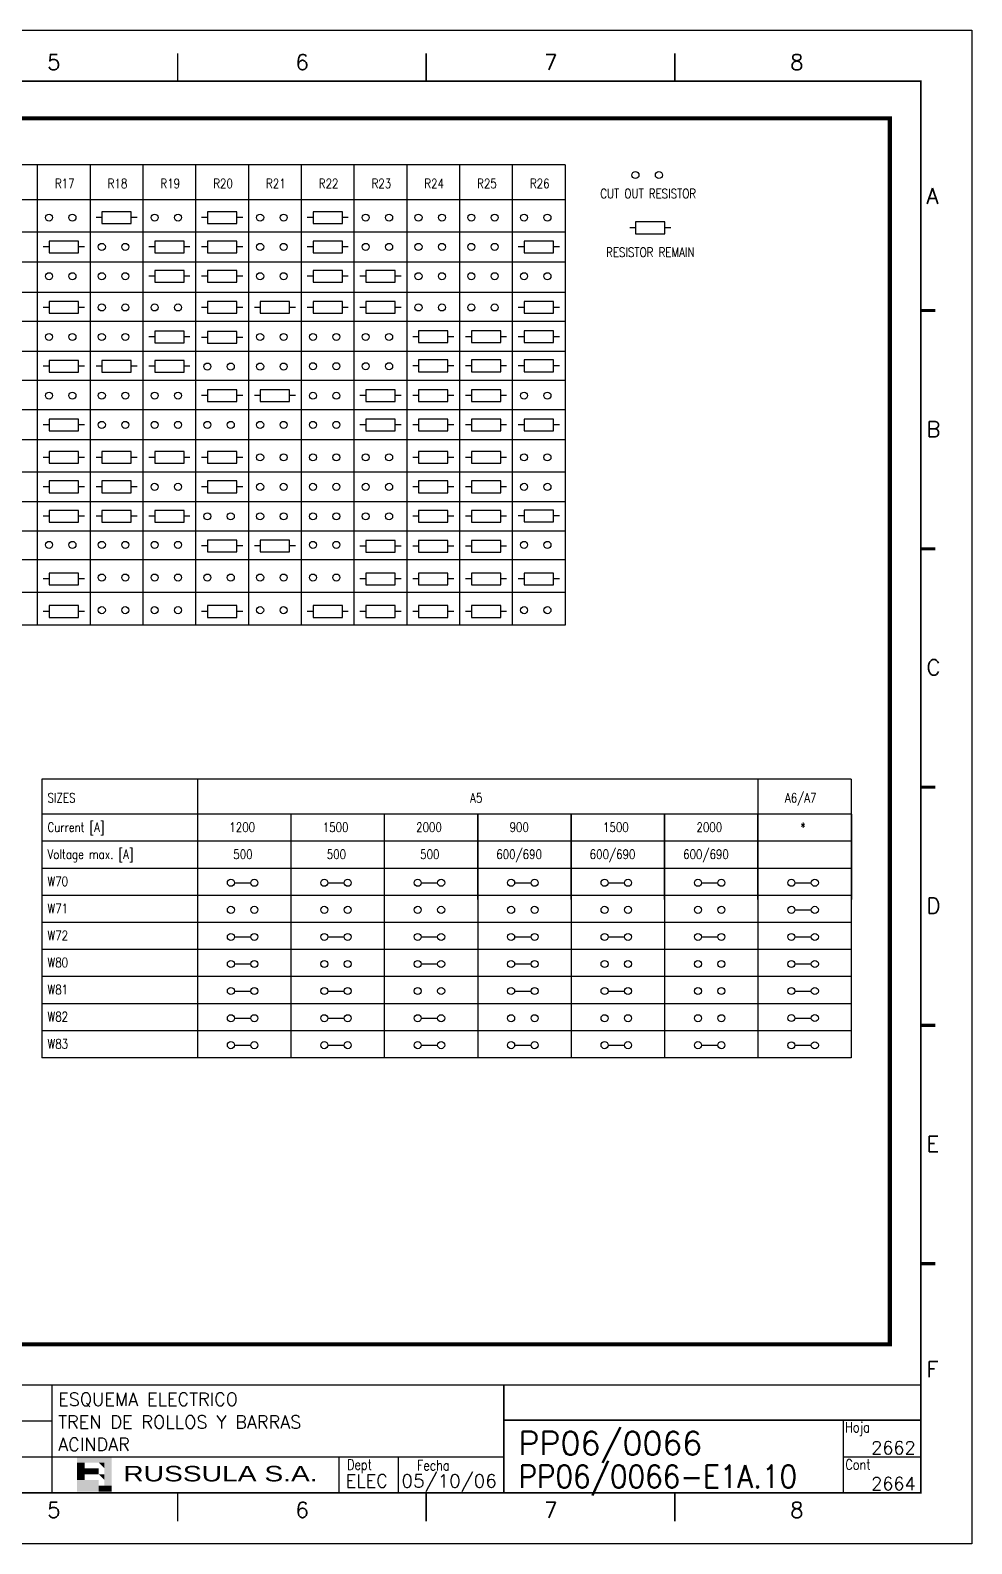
# Model space of a CAD drawing. Extents: x -25 to 1044, y -25744 to 292.
# Drawn here: x 331.5 to 516.3, y -8821.5 to -8524.5 of the extents above; entities that cross this region are included whole.
import ezdxf
from ezdxf.enums import TextEntityAlignment as Align

# ---------------------------------------------------------------- set-up
doc = ezdxf.new("R2010")
doc.units = 0
doc.header["$LTSCALE"] = 10
doc.header["$MEASUREMENT"] = 0
doc.linetypes.add('DASHDOT', pattern=[1, 0.5, -0.25, 0, -0.25])
for name, color, linetype in [('1', 7, 'CONTINUOUS'), ('10', 5, 'CONTINUOUS'), ('2', 7, 'CONTINUOUS'), ('25', 3, 'CONTINUOUS'), ('35', 2, 'CONTINUOUS'), ('DIBUJO', 7, 'CONTINUOUS')]:
    doc.layers.add(name, color=color, linetype=linetype)
doc.styles.add('ABBSTYLE', font='ROMANS.SHX', dxfattribs={"width": 0.8})
doc.styles.add('HELVETICA', font='HELV.SHX')
doc.styles.add('LABEL', font='SIMPLEX', dxfattribs={"width": 0.8, "height": 4})
doc.styles.add('ROMANS', font='romans')

# ---------------------------------------------------------------- blocks, each defined once
blk = doc.blocks.new('newcajec')
at = {"layer": '1'}
for p, q in [((179.4, 20.85), (0.13, 20.85)), ((7, 20.85), (7, 0)), ((71, 20.85), (71, 0)), ((84, 20.85), (84, 0.09)), ((99, 20.85), (99, 0)), ((215.2, 20.8), (215.2, 0)), ((184.64, 20.18), (184.81, 20.01)), ((184.81, 20.01), (185.18, 20.25)), ((10.6, 16.64), (0, 16.64)), ((10.6, 16.64), (99, 16.64)), ((10.6, 12.48), (0, 12.48)), ((10.6, 12.48), (99, 12.48)), ((179.4, 13.87), (215.2, 13.87)), ((368, 14.06), (368, 0)), ((10.6, 8.32), (0, 8.32)), ((10.6, 8.32), (99, 8.32)), ((179.4, 6.93), (267.63, 6.93)), ((267.63, 6.93), (302.5, 6.93)), ((270.63, 6.91), (270.63, 0)), ((282.07, 6.93), (282.07, 0)), ((368, 6.93), (383, 6.93)), ((10.6, 4.16), (0, 4.16)), ((10.6, 4.16), (99, 4.16))]:
    blk.add_line(p, q, dxfattribs=at)
for points in [[(47.5, 272.5, 0.3, 0.3, 0), (47.5, 277.91, 0.3, 0.3, 0)], [(95.5, 272.5, 0.3, 0.3, 0), (95.5, 277.91, 0.3, 0.3, 0)], [(143.5, 272.5, 0.3, 0.3, 0), (143.5, 277.91, 0.3, 0.3, 0)], [(191.5, 272.5, 0.3, 0.3, 0), (191.5, 277.91, 0.3, 0.3, 0)], [(239.5, 272.5, 0.3, 0.3, 0), (239.5, 277.91, 0.3, 0.3, 0)], [(287.5, 272.5, 0.3, 0.3, 0), (287.5, 277.91, 0.3, 0.3, 0)], [(335.5, 272.5, 0.3, 0.3, 0), (335.5, 277.91, 0.3, 0.3, 0)], [(-2.99, 228.23, 0.6, 0.6, 0), (-0.18, 228.23, 0.6, 0.6, 0)], [(383.01, 228.23, 0.6, 0.6, 0), (385.82, 228.23, 0.6, 0.6, 0)], [(-2.99, 182.23, 0.6, 0.6, 0), (-0.18, 182.23, 0.6, 0.6, 0)], [(383.01, 182.23, 0.6, 0.6, 0), (385.82, 182.23, 0.6, 0.6, 0)], [(-2.99, 136.23, 0.6, 0.6, 0), (-0.18, 136.23, 0.6, 0.6, 0)], [(383.01, 136.23, 0.6, 0.6, 0), (385.82, 136.23, 0.6, 0.6, 0)], [(-2.99, 90.23, 0.6, 0.6, 0), (-0.18, 90.23, 0.6, 0.6, 0)], [(383.01, 90.23, 0.6, 0.6, 0), (385.82, 90.23, 0.6, 0.6, 0)], [(-2.99, 44.23, 0.6, 0.6, 0), (-0.18, 44.23, 0.6, 0.6, 0)], [(383.01, 44.23, 0.6, 0.6, 0), (385.82, 44.23, 0.6, 0.6, 0)], [(383, 20.8, 0.3, 0.3, 0), (179.4, 20.8, 0.3, 0.3, 0), (179.4, 0, 0.3, 0.3, 0)], [(302.5, 20.8, 0.3, 0.3, 0), (302.5, 0, 0.3, 0.3, 0)], [(302.5, 14, 0.3, 0.3, 0), (383, 14, 0.3, 0.3, 0)], [(47.5, -5.5, 0.3, 0.3, 0), (47.5, -0.09, 0.3, 0.3, 0)], [(95.5, -5.5, 0.3, 0.3, 0), (95.5, -0.09, 0.3, 0.3, 0)], [(143.5, -5.5, 0.3, 0.3, 0), (143.5, -0.09, 0.3, 0.3, 0)], [(191.5, -5.5, 0.3, 0.3, 0), (191.5, -0.09, 0.3, 0.3, 0)], [(239.5, -5.5, 0.3, 0.3, 0), (239.5, -0.09, 0.3, 0.3, 0)], [(287.5, -5.5, 0.3, 0.3, 0), (287.5, -0.09, 0.3, 0.3, 0)], [(335.5, -5.5, 0.3, 0.3, 0), (335.5, -0.09, 0.3, 0.3, 0)]]:
    blk.add_lwpolyline(points, format="xyseb", dxfattribs=at)
at = {"layer": '1', "const_width": 0.3}
blk.add_lwpolyline([(0, 0), (0, 272.5), (383, 272.5), (383, 0)], close=True, dxfattribs=at)
at = {"layer": '2', "color": 14}
for p, q in [((221.42, 4.69), (221.42, 5.81)), ((221.42, 2.47), (221.42, 3.58))]:
    blk.add_line(p, q, dxfattribs=at)
for points in [[(220.05, 5.81), (220.05, 6.92), (226.74, 5.81), (226.74, 6.92)], [(221.42, 2.47), (220.05, 2.47), (221.42, 5.81), (220.05, 5.81)], [(221.42, 4.69), (224.25, 4.69), (221.42, 3.58), (224.25, 3.58)], [(224.25, 5.81), (225.37, 5.81), (225.37, 4.69)], [(224.25, 3.58), (225.37, 3.58), (225.37, 2.47)], [(225.37, 5.81), (226.74, 5.81), (225.37, 1.35), (226.74, 1.35)], [(224.25, 0.24), (224.25, 2.47), (220.05, 0.24), (220.05, 2.47)], [(226.74, 1.35), (226.74, 0.24), (224.25, 1.35), (224.25, 0.24)]]:
    blk.add_solid(points, dxfattribs=at)
at = {"layer": '1', "style": 'ROMANS'}
for s, p in [('1', (22.29, 274.68)), ('2', (70.29, 274.68)), ('3', (118.29, 274.68)), ('4', (166.29, 274.68)), ('5', (214.29, 274.68)), ('6', (262.29, 274.68)), ('7', (310.29, 274.68)), ('8', (357.79, 274.68)), ('A', (-4.37, 248.84)), ('A', (384.13, 248.84)), ('B', (-4.37, 203.84)), ('B', (384.13, 203.84)), ('C', (-4.37, 157.84)), ('C', (384.13, 157.84)), ('D', (-4.37, 111.84)), ('D', (384.13, 111.84)), ('E', (-4.37, 65.84)), ('E', (384.13, 65.84)), ('F', (-4.37, 22.34)), ('F', (384.13, 22.34)), ('1', (22.29, -4.82)), ('2', (70.29, -4.82)), ('3', (118.29, -4.82)), ('4', (166.29, -4.82)), ('5', (214.29, -4.82)), ('6', (262.29, -4.82)), ('7', (310.29, -4.82)), ('8', (357.79, -4.82))]:
    blk.add_text(s, height=3, dxfattribs=at).set_placement(p)
at = {"layer": '1', "style": 'LABEL', "width": 0.8}
for s, p in [('Diseno comprobado por', (179.73, 18.27)), ('Dibujo comprobado por', (179.81, 11.47)), ('Hoja', (368.38, 11.66)), ('Dibujado por', (179.83, 4.64)), ('Fecha', (285.71, 4.3)), ('Cont', (368.43, 4.46)), ('No', (2.23, 1.05)), ('Revision', (8, 1.05))]:
    blk.add_text(s, height=2, dxfattribs=at).set_placement(p)
for s, p in [('Dept', (274.61, 4.44)), ('Elaborado', (77.5, 1.05)), ('Fecha', (91.5, 1.05))]:
    blk.add_text(s, height=2, dxfattribs=at).set_placement(p, align=Align.CENTER)
at = {"layer": '10', "style": 'ROMANS'}
for tag, p in [('REV41', (3.5, 18.74)), ('REV43', (77.7, 18.74)), ('REV31', (3.5, 14.58)), ('REV33', (77.7, 14.58)), ('REV21', (3.5, 10.42)), ('REV23', (77.7, 10.42)), ('REV11', (3.5, 6.27)), ('REV13', (77.7, 6.27))]:
    blk.add_attdef(tag, text='', height=2.5, dxfattribs=at).set_placement(p, align=Align.MIDDLE)
for tag, p, height in [('REV42', (8, 17.49), 2.5), ('SHEETNAME1', (100.5, 15.83), 2.5), ('DOCUMENTTYPE', (216.43, 16.8), 2.5), ('NOTA', (305.32, 15.8), 3), ('REV32', (8, 13.33), 2.5), ('DESIGNCHECK', (180.74, 14.83), 2.5), ('OBJECT', (216.43, 12.4), 2.5), ('SHEETNAME2', (100.5, 11.67), 2.5), ('ORDER', (305.32, 7.3), 4.5), ('REV22', (8, 9.17), 2.5), ('SHEETNAME3', (100.5, 7.51), 2.5), ('DRAWINGCHECK', (180.53, 7.71), 2.5), ('CUSTOMER', (216.43, 8.08), 2.5), ('REV12', (8, 5.01), 2.5), ('SHEETNAME4', (100.5, 3.35), 2.5), ('USER', (180.63, 0.71), 2.5), ('DEPARTMENT', (271.93, 1.05), 2.5), ('DOCUMENT_ID', (305.32, 0.93), 4.4)]:
    blk.add_attdef(tag, p, '', height=height, dxfattribs=at)
for tag, width, p, p2 in [('REV44', 1.221199, (84.53, 17.49), (98.48, 17.49)), ('REV34', 1.221199, (84.53, 13.33), (98.48, 13.33)), ('REV24', 1.221199, (84.53, 9.17), (98.48, 9.17)), ('REV14', 1.221199, (84.53, 5.01), (98.48, 5.01)), ('CREATED2', 7.039915, (282.71, 1.05), (301.14, 1.05))]:
    blk.add_attdef(tag, text='', height=2.5, dxfattribs=dict(at, width=width)).set_placement(p, p2, align=Align.FIT)
for tag, p in [('SHEET', (382, 7.43)), ('NEXTSHEET', (382, 0.5))]:
    blk.add_attdef(tag, text='', height=2.5, dxfattribs=at).set_placement(p, align=Align.RIGHT)
at = {"layer": 'DIBUJO', "color": 14, "style": 'HELVETICA', "width": 1.3}
blk.add_text('RUSSULA S.A.', height=3, dxfattribs=at).set_placement((229, 2.19))

msp = doc.modelspace()

# ---------------------------------------------------------------- linework, layer by layer
at = {"layer": '2', "color": 2}
for p, q in [((436.43, -8628.46), (436.43, -8641.26)), ((364.26, -8671.48), (364.26, -8726.18)), ((474.29, -8671.48), (474.29, -8726.18)), ((382.6, -8678.38), (382.6, -8726.18)), ((400.94, -8678.38), (400.94, -8726.18)), ((419.28, -8678.38), (419.28, -8726.18)), ((419.28, -8678.38), (419.28, -8695.11)), ((419.28, -8695.11), (419.28, -8678.38)), ((437.61, -8678.38), (437.61, -8726.18)), ((437.61, -8678.38), (437.61, -8695.11)), ((437.61, -8695.11), (437.61, -8678.38)), ((455.95, -8678.38), (455.95, -8726.18)), ((455.95, -8678.38), (455.95, -8695.11)), ((455.95, -8695.11), (455.95, -8678.38)), ((474.29, -8678.38), (474.29, -8726.18)), ((474.29, -8678.38), (474.29, -8695.11)), ((474.29, -8695.11), (474.29, -8678.38)), ((492.63, -8678.38), (492.63, -8695.11)), ((492.63, -8695.11), (492.63, -8678.38))]:
    msp.add_line(p, q, dxfattribs=at)
at = {"layer": '2', "color": 3, "linetype": 'DASHDOT'}
msp.add_lwpolyline([(120.33, -8541.82, 0.81, 0.81, 0), (500.17, -8541.82, 0.81, 0.81, 0), (500.17, -8782.4, 0.81, 0.81, 0), (120.33, -8782.4, 0.81, 0.81, 0), (120.33, -8541.82, 0.81, 0.81, 0)], format="xyseb", dxfattribs=at)
at = {"layer": '25', "color": 1}
for p, q in [((355.89, -8572.8), (354.73, -8572.8)), ((361.64, -8571.65), (355.89, -8571.65)), ((355.89, -8571.65), (355.89, -8573.95)), ((355.89, -8573.95), (361.64, -8573.95)), ((361.64, -8573.95), (361.64, -8571.65)), ((362.79, -8572.8), (361.64, -8572.8)), ((366.25, -8572.8), (365.09, -8572.8)), ((372, -8571.65), (366.25, -8571.65)), ((366.25, -8571.65), (366.25, -8573.95)), ((366.25, -8573.95), (372, -8573.95)), ((372, -8573.95), (372, -8571.65)), ((373.15, -8572.8), (372, -8572.8)), ((386.96, -8572.8), (385.81, -8572.8)), ((392.72, -8571.65), (386.96, -8571.65)), ((386.96, -8571.65), (386.96, -8573.95)), ((386.96, -8573.95), (392.72, -8573.95)), ((392.72, -8573.95), (392.72, -8571.65)), ((393.87, -8572.8), (392.72, -8572.8)), ((397.32, -8572.8), (396.17, -8572.8)), ((403.08, -8571.65), (397.32, -8571.65)), ((397.32, -8571.65), (397.32, -8573.95)), ((397.32, -8573.95), (403.08, -8573.95)), ((403.08, -8573.95), (403.08, -8571.65)), ((404.23, -8572.8), (403.08, -8572.8))]:
    msp.add_line(p, q, dxfattribs=at)
for centre in [(335.14, -8572.8), (339.74, -8572.8), (345.5, -8572.8), (350.1, -8572.8), (376.58, -8572.8), (381.18, -8572.8), (407.66, -8572.8), (412.26, -8572.8), (418.02, -8572.8), (422.62, -8572.8), (428.38, -8572.8), (432.98, -8572.8)]:
    msp.add_circle(centre, 0.691, dxfattribs=at)
at = {"layer": '35'}
for p, q in [((436.43, -8550.91), (148.66, -8550.91)), ((436.44, -8550.91), (148.67, -8550.91)), ((332.84, -8550.91), (332.84, -8641.26)), ((343.2, -8550.91), (343.2, -8641.26)), ((353.56, -8550.91), (353.56, -8641.26)), ((363.91, -8550.91), (363.91, -8641.26)), ((374.27, -8550.91), (374.27, -8641.26)), ((384.63, -8550.91), (384.63, -8641.26)), ((394.99, -8550.91), (394.99, -8641.26)), ((405.35, -8550.91), (405.35, -8641.26)), ((415.71, -8550.91), (415.71, -8641.26)), ((426.07, -8550.91), (426.07, -8641.26)), ((436.43, -8550.91), (436.43, -8628.46)), ((436.43, -8557.82), (148.66, -8557.82)), ((345.53, -8561.29), (344.37, -8561.29)), ((351.28, -8560.14), (345.53, -8560.14)), ((345.53, -8560.14), (345.53, -8562.44)), ((345.53, -8562.44), (351.28, -8562.44)), ((351.28, -8562.44), (351.28, -8560.14)), ((352.43, -8561.29), (351.28, -8561.29)), ((366.25, -8561.29), (365.09, -8561.29)), ((372, -8560.14), (366.25, -8560.14)), ((366.25, -8560.14), (366.25, -8562.44)), ((366.25, -8562.44), (372, -8562.44)), ((372, -8562.44), (372, -8560.14)), ((373.15, -8561.29), (372, -8561.29)), ((386.96, -8561.29), (385.81, -8561.29)), ((392.72, -8560.14), (386.96, -8560.14)), ((386.96, -8560.14), (386.96, -8562.44)), ((386.96, -8562.44), (392.72, -8562.44)), ((392.72, -8562.44), (392.72, -8560.14)), ((393.87, -8561.29), (392.72, -8561.29)), ((456.03, -8562.15), (450.27, -8562.15)), ((450.27, -8562.15), (450.27, -8564.46)), ((456.03, -8564.46), (456.03, -8562.15)), ((436.43, -8564.14), (155.59, -8564.14)), ((450.27, -8563.31), (449.12, -8563.31)), ((450.27, -8564.46), (456.03, -8564.46)), ((457.18, -8563.31), (456.03, -8563.31)), ((436.43, -8570.01), (155.59, -8570.01)), ((436.43, -8575.98), (155.59, -8575.98)), ((436.45, -8581.67), (155.57, -8581.67)), ((355.89, -8584.71), (354.73, -8584.71)), ((355.89, -8583.55), (355.89, -8585.86)), ((361.64, -8583.55), (355.89, -8583.55)), ((355.89, -8585.86), (361.64, -8585.86)), ((361.64, -8585.86), (361.64, -8583.55)), ((362.79, -8584.71), (361.64, -8584.71)), ((407.68, -8584.68), (406.53, -8584.68)), ((413.44, -8583.53), (407.68, -8583.53)), ((407.68, -8583.53), (407.68, -8585.83)), ((407.68, -8585.83), (413.44, -8585.83)), ((413.44, -8585.83), (413.44, -8583.53)), ((414.59, -8584.68), (413.44, -8584.68)), ((418.04, -8584.68), (416.89, -8584.68)), ((423.8, -8583.53), (418.04, -8583.53)), ((418.04, -8583.53), (418.04, -8585.83)), ((418.04, -8585.83), (423.8, -8585.83)), ((423.8, -8585.83), (423.8, -8583.53)), ((424.95, -8584.68), (423.8, -8584.68)), ((428.4, -8584.68), (427.25, -8584.68)), ((428.4, -8583.53), (428.4, -8585.83)), ((434.16, -8583.53), (428.4, -8583.53)), ((428.4, -8585.83), (434.16, -8585.83)), ((434.16, -8585.83), (434.16, -8583.53)), ((435.31, -8584.68), (434.16, -8584.68)), ((436.43, -8587.55), (155.59, -8587.55)), ((407.68, -8589.22), (407.68, -8591.53)), ((413.44, -8589.22), (407.68, -8589.22)), ((413.44, -8591.53), (413.44, -8589.22)), ((423.8, -8589.22), (418.04, -8589.22)), ((418.04, -8589.22), (418.04, -8591.53)), ((423.8, -8591.53), (423.8, -8589.22)), ((428.4, -8589.22), (428.4, -8591.53)), ((434.16, -8589.22), (428.4, -8589.22)), ((434.16, -8591.53), (434.16, -8589.22)), ((335.17, -8590.46), (334.01, -8590.46)), ((340.92, -8589.31), (335.17, -8589.31)), ((335.17, -8589.31), (335.17, -8591.61)), ((335.17, -8591.61), (340.92, -8591.61)), ((340.92, -8591.61), (340.92, -8589.31)), ((342.07, -8590.46), (340.92, -8590.46)), ((345.53, -8590.46), (344.37, -8590.46)), ((345.53, -8589.31), (345.53, -8591.61)), ((351.28, -8589.31), (345.53, -8589.31)), ((345.53, -8591.61), (351.28, -8591.61)), ((351.28, -8591.61), (351.28, -8589.31)), ((352.43, -8590.46), (351.28, -8590.46)), ((355.89, -8590.46), (354.73, -8590.46)), ((355.89, -8589.31), (355.89, -8591.61)), ((361.64, -8589.31), (355.89, -8589.31)), ((355.89, -8591.61), (361.64, -8591.61)), ((361.64, -8591.61), (361.64, -8589.31)), ((362.79, -8590.46), (361.64, -8590.46)), ((407.68, -8590.38), (406.53, -8590.38)), ((407.68, -8591.53), (413.44, -8591.53)), ((414.59, -8590.38), (413.44, -8590.38)), ((418.04, -8590.38), (416.89, -8590.38)), ((418.04, -8591.53), (423.8, -8591.53)), ((424.95, -8590.38), (423.8, -8590.38)), ((428.4, -8590.38), (427.25, -8590.38)), ((428.4, -8591.53), (434.16, -8591.53)), ((435.31, -8590.38), (434.16, -8590.38)), ((436.43, -8593.25), (155.59, -8593.25)), ((436.43, -8599.04), (155.59, -8599.04)), ((340.92, -8600.82), (335.17, -8600.82)), ((335.17, -8600.82), (335.17, -8603.12)), ((340.92, -8603.12), (340.92, -8600.82)), ((403.08, -8600.82), (397.32, -8600.82)), ((397.32, -8600.82), (397.32, -8603.12)), ((403.08, -8603.12), (403.08, -8600.82)), ((407.68, -8600.82), (407.68, -8603.12)), ((413.44, -8600.82), (407.68, -8600.82)), ((413.44, -8603.12), (413.44, -8600.82)), ((418.04, -8600.82), (418.04, -8603.12)), ((423.8, -8600.82), (418.04, -8600.82)), ((423.8, -8603.12), (423.8, -8600.82)), ((428.4, -8600.82), (428.4, -8603.12)), ((434.16, -8600.82), (428.4, -8600.82)), ((434.16, -8603.12), (434.16, -8600.82)), ((335.17, -8601.97), (334.01, -8601.97)), ((335.17, -8603.12), (340.92, -8603.12)), ((342.07, -8601.97), (340.92, -8601.97)), ((397.32, -8601.97), (396.17, -8601.97)), ((397.32, -8603.12), (403.08, -8603.12)), ((404.23, -8601.97), (403.08, -8601.97)), ((407.68, -8601.97), (406.53, -8601.97)), ((407.68, -8603.12), (413.44, -8603.12)), ((414.59, -8601.97), (413.44, -8601.97)), ((418.04, -8601.97), (416.89, -8601.97)), ((418.04, -8603.12), (423.8, -8603.12)), ((424.95, -8601.97), (423.8, -8601.97)), ((428.4, -8601.97), (427.25, -8601.97)), ((428.4, -8603.12), (434.16, -8603.12)), ((435.31, -8601.97), (434.16, -8601.97)), ((436.43, -8604.91), (155.59, -8604.91)), ((335.17, -8608.34), (334.01, -8608.34)), ((340.92, -8607.19), (335.17, -8607.19)), ((335.17, -8607.19), (335.17, -8609.49)), ((335.17, -8609.49), (340.92, -8609.49)), ((340.92, -8609.49), (340.92, -8607.19)), ((342.07, -8608.34), (340.92, -8608.34)), ((345.53, -8608.34), (344.37, -8608.34)), ((351.28, -8607.19), (345.53, -8607.19)), ((345.53, -8607.19), (345.53, -8609.49)), ((345.53, -8609.49), (351.28, -8609.49)), ((351.28, -8609.49), (351.28, -8607.19)), ((352.43, -8608.34), (351.28, -8608.34)), ((355.89, -8608.34), (354.73, -8608.34)), ((355.89, -8607.19), (355.89, -8609.49)), ((361.64, -8607.19), (355.89, -8607.19)), ((355.89, -8609.49), (361.64, -8609.49)), ((361.64, -8609.49), (361.64, -8607.19)), ((362.79, -8608.34), (361.64, -8608.34)), ((366.25, -8608.34), (365.09, -8608.34)), ((372, -8607.19), (366.25, -8607.19)), ((366.25, -8607.19), (366.25, -8609.49)), ((366.25, -8609.49), (372, -8609.49)), ((372, -8609.49), (372, -8607.19)), ((373.15, -8608.34), (372, -8608.34)), ((407.68, -8608.34), (406.53, -8608.34)), ((413.44, -8607.19), (407.68, -8607.19)), ((407.68, -8607.19), (407.68, -8609.49)), ((407.68, -8609.49), (413.44, -8609.49)), ((413.44, -8609.49), (413.44, -8607.19)), ((414.59, -8608.34), (413.44, -8608.34)), ((418.04, -8608.34), (416.89, -8608.34)), ((423.8, -8607.19), (418.04, -8607.19)), ((418.04, -8607.19), (418.04, -8609.49)), ((418.04, -8609.49), (423.8, -8609.49)), ((423.8, -8609.49), (423.8, -8607.19)), ((424.95, -8608.34), (423.8, -8608.34)), ((436.43, -8611.28), (155.59, -8611.28)), ((340.92, -8612.98), (335.17, -8612.98)), ((335.17, -8612.98), (335.17, -8615.28)), ((340.92, -8615.28), (340.92, -8612.98)), ((345.53, -8612.98), (345.53, -8615.28)), ((351.28, -8612.98), (345.53, -8612.98)), ((351.28, -8615.28), (351.28, -8612.98)), ((372, -8612.98), (366.25, -8612.98)), ((366.25, -8612.98), (366.25, -8615.28)), ((372, -8615.28), (372, -8612.98)), ((407.68, -8612.98), (407.68, -8615.28)), ((413.44, -8612.98), (407.68, -8612.98)), ((413.44, -8615.28), (413.44, -8612.98)), ((423.8, -8612.98), (418.04, -8612.98)), ((418.04, -8612.98), (418.04, -8615.28)), ((423.8, -8615.28), (423.8, -8612.98)), ((335.17, -8614.13), (334.01, -8614.13)), ((335.17, -8615.28), (340.92, -8615.28)), ((342.07, -8614.13), (340.92, -8614.13)), ((345.53, -8614.13), (344.37, -8614.13)), ((345.53, -8615.28), (351.28, -8615.28)), ((352.43, -8614.13), (351.28, -8614.13)), ((366.25, -8614.13), (365.09, -8614.13)), ((366.25, -8615.28), (372, -8615.28)), ((373.15, -8614.13), (372, -8614.13)), ((407.68, -8614.13), (406.53, -8614.13)), ((407.68, -8615.28), (413.44, -8615.28)), ((414.59, -8614.13), (413.44, -8614.13)), ((418.04, -8614.13), (416.89, -8614.13)), ((418.04, -8615.28), (423.8, -8615.28)), ((424.95, -8614.13), (423.8, -8614.13)), ((436.43, -8617.07), (155.59, -8617.07)), ((340.92, -8618.76), (335.17, -8618.76)), ((335.17, -8618.76), (335.17, -8621.07)), ((340.92, -8621.07), (340.92, -8618.76)), ((351.28, -8618.76), (345.53, -8618.76)), ((345.53, -8618.76), (345.53, -8621.07)), ((351.28, -8621.07), (351.28, -8618.76)), ((355.89, -8618.76), (355.89, -8621.07)), ((361.64, -8618.76), (355.89, -8618.76)), ((361.64, -8621.07), (361.64, -8618.76)), ((413.44, -8618.76), (407.68, -8618.76)), ((407.68, -8618.76), (407.68, -8621.06)), ((413.44, -8621.06), (413.44, -8618.76)), ((423.8, -8618.76), (418.04, -8618.76)), ((418.04, -8618.76), (418.04, -8621.06)), ((423.8, -8621.06), (423.8, -8618.76)), ((428.4, -8618.7), (428.4, -8621.01)), ((434.16, -8618.7), (428.4, -8618.7)), ((434.16, -8621.01), (434.16, -8618.7)), ((335.17, -8619.91), (334.01, -8619.91)), ((335.17, -8621.07), (340.92, -8621.07)), ((342.07, -8619.91), (340.92, -8619.91)), ((345.53, -8619.91), (344.37, -8619.91)), ((345.53, -8621.07), (351.28, -8621.07)), ((352.43, -8619.91), (351.28, -8619.91)), ((355.89, -8619.91), (354.73, -8619.91)), ((355.89, -8621.07), (361.64, -8621.07)), ((362.79, -8619.91), (361.64, -8619.91)), ((407.68, -8619.91), (406.53, -8619.91)), ((407.68, -8621.06), (413.44, -8621.06)), ((414.59, -8619.91), (413.44, -8619.91)), ((418.04, -8619.91), (416.89, -8619.91)), ((418.04, -8621.06), (423.8, -8621.06)), ((424.95, -8619.91), (423.8, -8619.91)), ((428.4, -8619.85), (427.25, -8619.85)), ((428.4, -8621.01), (434.16, -8621.01)), ((435.31, -8619.85), (434.16, -8619.85)), ((436.43, -8622.85), (155.59, -8622.85)), ((397.32, -8624.63), (397.32, -8626.94)), ((403.08, -8624.63), (397.32, -8624.63)), ((403.08, -8626.94), (403.08, -8624.63)), ((407.68, -8624.63), (407.68, -8626.94)), ((413.44, -8624.63), (407.68, -8624.63)), ((413.44, -8626.94), (413.44, -8624.63)), ((418.04, -8624.63), (418.04, -8626.94)), ((423.8, -8624.63), (418.04, -8624.63)), ((423.8, -8626.94), (423.8, -8624.63)), ((397.32, -8625.79), (396.17, -8625.79)), ((397.32, -8626.94), (403.08, -8626.94)), ((404.23, -8625.79), (403.08, -8625.79)), ((407.68, -8625.79), (406.53, -8625.79)), ((407.68, -8626.94), (413.44, -8626.94)), ((414.59, -8625.79), (413.44, -8625.79)), ((418.04, -8625.79), (416.89, -8625.79)), ((418.04, -8626.94), (423.8, -8626.94)), ((424.95, -8625.79), (423.8, -8625.79)), ((436.43, -8628.46), (155.59, -8628.46)), ((335.17, -8632.19), (334.01, -8632.19)), ((340.92, -8631.04), (335.17, -8631.04)), ((335.17, -8631.04), (335.17, -8633.34)), ((335.17, -8633.34), (340.92, -8633.34)), ((340.92, -8633.34), (340.92, -8631.04)), ((342.07, -8632.19), (340.92, -8632.19)), ((397.32, -8632.19), (396.17, -8632.19)), ((403.08, -8631.04), (397.32, -8631.04)), ((397.32, -8631.04), (397.32, -8633.34)), ((397.32, -8633.34), (403.08, -8633.34)), ((403.08, -8633.34), (403.08, -8631.04)), ((404.23, -8632.19), (403.08, -8632.19)), ((407.68, -8632.19), (406.53, -8632.19)), ((413.44, -8631.04), (407.68, -8631.04)), ((407.68, -8631.04), (407.68, -8633.34)), ((407.68, -8633.34), (413.44, -8633.34)), ((413.44, -8633.34), (413.44, -8631.04)), ((414.59, -8632.19), (413.44, -8632.19)), ((418.04, -8632.19), (416.89, -8632.19)), ((423.8, -8631.04), (418.04, -8631.04)), ((418.04, -8631.04), (418.04, -8633.34)), ((418.04, -8633.34), (423.8, -8633.34)), ((423.8, -8633.34), (423.8, -8631.04)), ((424.95, -8632.19), (423.8, -8632.19)), ((428.4, -8632.19), (427.25, -8632.19)), ((434.16, -8631.04), (428.4, -8631.04)), ((428.4, -8631.04), (428.4, -8633.34)), ((428.4, -8633.34), (434.16, -8633.34)), ((434.16, -8633.34), (434.16, -8631.04)), ((435.31, -8632.19), (434.16, -8632.19)), ((436.43, -8634.86), (155.57, -8634.86)), ((335.17, -8638.59), (334.01, -8638.59)), ((340.92, -8637.44), (335.17, -8637.44)), ((335.17, -8637.44), (335.17, -8639.74)), ((340.92, -8639.74), (340.92, -8637.44)), ((342.07, -8638.59), (340.92, -8638.59)), ((366.25, -8638.59), (365.09, -8638.59)), ((372, -8637.44), (366.25, -8637.44)), ((366.25, -8637.44), (366.25, -8639.74)), ((372, -8639.74), (372, -8637.44)), ((373.15, -8638.59), (372, -8638.59)), ((386.96, -8638.59), (385.81, -8638.59)), ((392.72, -8637.44), (386.96, -8637.44)), ((386.96, -8637.44), (386.96, -8639.74)), ((392.72, -8639.74), (392.72, -8637.44)), ((393.87, -8638.59), (392.72, -8638.59)), ((397.32, -8638.59), (396.17, -8638.59)), ((403.08, -8637.44), (397.32, -8637.44)), ((397.32, -8637.44), (397.32, -8639.74)), ((403.08, -8639.74), (403.08, -8637.44)), ((404.23, -8638.59), (403.08, -8638.59)), ((407.68, -8638.59), (406.53, -8638.59)), ((413.44, -8637.44), (407.68, -8637.44)), ((407.68, -8637.44), (407.68, -8639.74)), ((413.44, -8639.74), (413.44, -8637.44)), ((414.59, -8638.59), (413.44, -8638.59)), ((418.04, -8638.59), (416.89, -8638.59)), ((423.8, -8637.44), (418.04, -8637.44)), ((418.04, -8637.44), (418.04, -8639.74)), ((423.8, -8639.74), (423.8, -8637.44)), ((424.95, -8638.59), (423.8, -8638.59)), ((436.43, -8641.26), (148.66, -8641.26)), ((335.17, -8639.74), (340.92, -8639.74)), ((366.25, -8639.74), (372, -8639.74)), ((386.96, -8639.74), (392.72, -8639.74)), ((397.32, -8639.74), (403.08, -8639.74)), ((407.68, -8639.74), (413.44, -8639.74)), ((418.04, -8639.74), (423.8, -8639.74)), ((492.59, -8671.48), (333.74, -8671.48)), ((333.74, -8671.48), (333.74, -8726.18)), ((492.59, -8671.48), (492.59, -8726.18)), ((492.59, -8678.38), (333.74, -8678.38)), ((492.59, -8683.69), (333.74, -8683.69)), ((492.59, -8689.01), (333.74, -8689.01)), ((389.86, -8691.83), (393.08, -8691.83)), ((426.53, -8691.85), (429.76, -8691.85)), ((463.21, -8691.83), (466.43, -8691.83)), ((492.59, -8694.32), (333.74, -8694.32)), ((492.59, -8699.63), (333.74, -8699.63)), ((492.59, -8704.94), (333.74, -8704.94)), ((389.86, -8702.45), (393.08, -8702.45)), ((426.53, -8702.45), (429.76, -8702.45)), ((463.21, -8702.45), (466.43, -8702.45)), ((426.53, -8707.76), (429.76, -8707.76)), ((492.59, -8710.25), (333.74, -8710.25)), ((389.86, -8713.07), (393.08, -8713.07)), ((426.53, -8713.07), (429.76, -8713.07)), ((492.59, -8715.56), (333.74, -8715.56)), ((389.86, -8718.41), (393.08, -8718.41)), ((492.59, -8720.89), (333.74, -8720.89)), ((389.86, -8723.69), (393.08, -8723.69)), ((426.53, -8723.69), (429.76, -8723.69)), ((463.21, -8723.69), (466.43, -8723.69)), ((492.59, -8726.18), (333.74, -8726.18))]:
    msp.add_line(p, q, dxfattribs=at)
at = {"layer": '35', "color": 2}
for p, q in [((335.17, -8567.04), (334.01, -8567.04)), ((340.92, -8565.89), (335.17, -8565.89)), ((335.17, -8565.89), (335.17, -8568.19)), ((335.17, -8568.19), (340.92, -8568.19)), ((340.92, -8568.19), (340.92, -8565.89)), ((342.07, -8567.04), (340.92, -8567.04)), ((355.89, -8567.04), (354.73, -8567.04)), ((361.64, -8565.89), (355.89, -8565.89)), ((355.89, -8565.89), (355.89, -8568.19)), ((355.89, -8568.19), (361.64, -8568.19)), ((361.64, -8568.19), (361.64, -8565.89)), ((362.79, -8567.04), (361.64, -8567.04)), ((366.25, -8567.04), (365.09, -8567.04)), ((372, -8565.89), (366.25, -8565.89)), ((366.25, -8565.89), (366.25, -8568.19)), ((366.25, -8568.19), (372, -8568.19)), ((372, -8568.19), (372, -8565.89)), ((373.15, -8567.04), (372, -8567.04)), ((386.96, -8567.04), (385.81, -8567.04)), ((392.72, -8565.89), (386.96, -8565.89)), ((386.96, -8565.89), (386.96, -8568.19)), ((386.96, -8568.19), (392.72, -8568.19)), ((392.72, -8568.19), (392.72, -8565.89)), ((393.87, -8567.04), (392.72, -8567.04)), ((428.4, -8567.04), (427.25, -8567.04)), ((434.16, -8565.89), (428.4, -8565.89)), ((428.4, -8565.89), (428.4, -8568.19)), ((428.4, -8568.19), (434.16, -8568.19)), ((434.16, -8568.19), (434.16, -8565.89)), ((435.31, -8567.04), (434.16, -8567.04)), ((335.17, -8578.92), (334.01, -8578.92)), ((335.17, -8577.77), (335.17, -8580.07)), ((340.92, -8577.77), (335.17, -8577.77)), ((335.17, -8580.07), (340.92, -8580.07)), ((340.92, -8580.07), (340.92, -8577.77)), ((342.07, -8578.92), (340.92, -8578.92)), ((366.25, -8578.92), (365.09, -8578.92)), ((366.25, -8577.77), (366.25, -8580.07)), ((372, -8577.77), (366.25, -8577.77)), ((366.25, -8580.07), (372, -8580.07)), ((372, -8580.07), (372, -8577.77)), ((373.15, -8578.92), (372, -8578.92)), ((376.61, -8578.92), (375.45, -8578.92)), ((376.61, -8577.77), (376.61, -8580.07)), ((382.36, -8577.77), (376.61, -8577.77)), ((376.61, -8580.07), (382.36, -8580.07)), ((382.36, -8580.07), (382.36, -8577.77)), ((383.51, -8578.92), (382.36, -8578.92)), ((386.96, -8578.92), (385.81, -8578.92)), ((386.96, -8577.77), (386.96, -8580.07)), ((392.72, -8577.77), (386.96, -8577.77)), ((386.96, -8580.07), (392.72, -8580.07)), ((392.72, -8580.07), (392.72, -8577.77)), ((393.87, -8578.92), (392.72, -8578.92)), ((397.32, -8578.92), (396.17, -8578.92)), ((397.32, -8577.77), (397.32, -8580.07)), ((403.08, -8577.77), (397.32, -8577.77)), ((397.32, -8580.07), (403.08, -8580.07)), ((403.08, -8580.07), (403.08, -8577.77)), ((404.23, -8578.92), (403.08, -8578.92)), ((428.4, -8578.92), (427.25, -8578.92)), ((428.4, -8577.77), (428.4, -8580.07)), ((434.16, -8577.77), (428.4, -8577.77)), ((428.4, -8580.07), (434.16, -8580.07)), ((434.16, -8580.07), (434.16, -8577.77)), ((435.31, -8578.92), (434.16, -8578.92)), ((366.25, -8584.81), (365.09, -8584.81)), ((372, -8583.66), (366.25, -8583.66)), ((366.25, -8583.66), (366.25, -8585.96)), ((366.25, -8585.96), (372, -8585.96)), ((372, -8585.96), (372, -8583.66)), ((373.15, -8584.81), (372, -8584.81)), ((372, -8595.07), (366.25, -8595.07)), ((366.25, -8595.07), (366.25, -8597.37)), ((372, -8597.37), (372, -8595.07)), ((382.36, -8595.07), (376.61, -8595.07)), ((376.61, -8595.07), (376.61, -8597.37)), ((382.36, -8597.37), (382.36, -8595.07)), ((403.08, -8595.07), (397.32, -8595.07)), ((397.32, -8595.07), (397.32, -8597.37)), ((403.08, -8597.37), (403.08, -8595.07)), ((413.44, -8595.07), (407.68, -8595.07)), ((407.68, -8595.07), (407.68, -8597.37)), ((413.44, -8597.37), (413.44, -8595.07)), ((423.8, -8595.07), (418.04, -8595.07)), ((418.04, -8595.07), (418.04, -8597.37)), ((423.8, -8597.37), (423.8, -8595.07)), ((366.25, -8596.22), (365.09, -8596.22)), ((366.25, -8597.37), (372, -8597.37)), ((373.15, -8596.22), (372, -8596.22)), ((376.61, -8596.22), (375.45, -8596.22)), ((376.61, -8597.37), (382.36, -8597.37)), ((383.51, -8596.22), (382.36, -8596.22)), ((397.32, -8596.22), (396.17, -8596.22)), ((397.32, -8597.37), (403.08, -8597.37)), ((404.23, -8596.22), (403.08, -8596.22)), ((407.68, -8596.22), (406.53, -8596.22)), ((407.68, -8597.37), (413.44, -8597.37)), ((414.59, -8596.22), (413.44, -8596.22)), ((418.04, -8596.22), (416.89, -8596.22)), ((418.04, -8597.37), (423.8, -8597.37)), ((424.95, -8596.22), (423.8, -8596.22)), ((372, -8624.57), (366.25, -8624.57)), ((366.25, -8624.57), (366.25, -8626.87)), ((372, -8626.87), (372, -8624.57)), ((376.61, -8624.57), (376.61, -8626.87)), ((382.36, -8624.57), (376.61, -8624.57)), ((382.36, -8626.87), (382.36, -8624.57)), ((366.25, -8625.72), (365.09, -8625.72)), ((366.25, -8626.87), (372, -8626.87)), ((373.15, -8625.72), (372, -8625.72)), ((376.61, -8625.72), (375.45, -8625.72)), ((376.61, -8626.87), (382.36, -8626.87)), ((383.51, -8625.72), (382.36, -8625.72)), ((371.52, -8691.83), (374.75, -8691.83)), ((408.2, -8691.83), (411.42, -8691.83)), ((481.55, -8691.83), (484.77, -8691.83)), ((481.55, -8697.14), (484.77, -8697.14)), ((371.52, -8702.45), (374.75, -8702.45)), ((408.2, -8702.45), (411.42, -8702.45)), ((481.55, -8702.45), (484.77, -8702.45)), ((371.52, -8707.76), (374.75, -8707.76)), ((408.2, -8707.76), (411.42, -8707.76)), ((481.55, -8707.76), (484.77, -8707.76)), ((371.52, -8713.07), (374.75, -8713.07)), ((481.55, -8713.07), (484.77, -8713.07)), ((371.52, -8718.41), (374.75, -8718.41)), ((408.2, -8718.41), (411.42, -8718.41)), ((481.55, -8718.41), (484.77, -8718.41)), ((371.52, -8723.69), (374.75, -8723.69)), ((408.2, -8723.69), (411.42, -8723.69)), ((481.55, -8723.69), (484.77, -8723.69))]:
    msp.add_line(p, q, dxfattribs=at)
at = {"layer": '35', "color": 1}
for p, q in [((444.87, -8691.83), (448.1, -8691.83)), ((444.87, -8702.45), (448.1, -8702.45)), ((444.87, -8713.07), (448.1, -8713.07)), ((444.87, -8723.69), (448.1, -8723.69))]:
    msp.add_line(p, q, dxfattribs=at)
at = {"layer": '35'}
for centre in [(450.25, -8552.95), (454.85, -8552.95), (335.14, -8561.29), (339.74, -8561.29), (355.86, -8561.29), (360.46, -8561.29), (376.58, -8561.29), (381.18, -8561.29), (397.3, -8561.29), (401.9, -8561.29), (407.66, -8561.29), (412.26, -8561.29), (418.02, -8561.29), (422.62, -8561.29), (428.38, -8561.29), (432.98, -8561.29), (335.14, -8584.71), (339.74, -8584.71), (345.5, -8584.71), (350.1, -8584.71), (376.58, -8584.71), (381.18, -8584.71), (386.94, -8584.71), (391.54, -8584.71), (397.3, -8584.71), (401.9, -8584.71), (366.22, -8590.52), (370.82, -8590.52), (376.58, -8590.52), (381.18, -8590.52), (386.94, -8590.46), (391.54, -8590.46), (397.3, -8590.46), (401.9, -8590.46), (345.5, -8601.97), (350.1, -8601.97), (355.86, -8601.97), (360.46, -8601.97), (366.22, -8601.97), (370.82, -8601.97), (376.58, -8601.97), (381.18, -8601.97), (386.94, -8601.97), (391.54, -8601.97), (376.58, -8608.34), (381.18, -8608.34), (386.94, -8608.34), (391.54, -8608.34), (397.3, -8608.34), (401.9, -8608.34), (428.38, -8608.34), (432.98, -8608.34), (355.86, -8614.13), (360.46, -8614.13), (376.58, -8614.13), (381.18, -8614.13), (386.94, -8614.13), (391.54, -8614.13), (397.3, -8614.13), (401.9, -8614.13), (428.38, -8614.13), (432.98, -8614.13), (366.22, -8619.91), (370.82, -8619.91), (376.58, -8619.91), (381.18, -8619.91), (386.94, -8619.91), (391.54, -8619.91), (397.3, -8619.91), (401.9, -8619.91), (335.14, -8625.52), (339.74, -8625.52), (345.5, -8625.52), (350.1, -8625.52), (355.86, -8625.52), (360.46, -8625.52), (386.94, -8625.52), (391.54, -8625.52), (428.38, -8625.52), (432.98, -8625.52), (345.5, -8631.93), (350.1, -8631.93), (355.86, -8631.93), (360.46, -8631.93), (366.22, -8631.93), (370.82, -8631.93), (376.58, -8631.93), (381.18, -8631.93), (386.94, -8631.93), (391.54, -8631.93), (345.5, -8638.33), (350.1, -8638.33), (355.86, -8638.33), (360.46, -8638.33), (376.58, -8638.33), (381.18, -8638.33), (428.38, -8638.33), (432.98, -8638.33), (389.17, -8691.83), (393.77, -8691.83), (425.84, -8691.83), (430.45, -8691.83), (462.52, -8691.83), (467.12, -8691.83), (389.17, -8697.14), (393.77, -8697.14), (425.84, -8697.14), (430.45, -8697.14), (462.52, -8697.14), (467.12, -8697.14), (389.17, -8702.45), (393.77, -8702.45), (425.84, -8702.45), (430.45, -8702.45), (462.52, -8702.45), (467.12, -8702.45), (389.17, -8707.76), (393.77, -8707.76), (425.84, -8707.76), (430.45, -8707.76), (462.52, -8707.76), (467.12, -8707.76), (389.17, -8713.07), (393.77, -8713.07), (425.84, -8713.07), (430.45, -8713.07), (462.52, -8713.07), (467.12, -8713.07), (389.17, -8718.41), (393.77, -8718.41), (425.84, -8718.41), (430.45, -8718.41), (462.52, -8718.41), (467.12, -8718.41), (389.17, -8723.69), (393.77, -8723.69), (425.84, -8723.69), (430.45, -8723.69), (462.52, -8723.69), (467.12, -8723.69)]:
    msp.add_circle(centre, 0.691, dxfattribs=at)
at = {"layer": '35', "color": 2}
for centre in [(345.5, -8567.04), (350.1, -8567.04), (376.58, -8567.04), (381.18, -8567.04), (397.3, -8567.04), (401.9, -8567.04), (407.66, -8567.04), (412.26, -8567.04), (418.02, -8567.04), (422.62, -8567.04), (345.5, -8578.92), (350.1, -8578.92), (355.86, -8578.92), (360.46, -8578.92), (407.66, -8578.92), (412.26, -8578.92), (418.02, -8578.92), (422.62, -8578.92), (335.14, -8596.22), (339.74, -8596.22), (345.5, -8596.22), (350.1, -8596.22), (355.86, -8596.22), (360.46, -8596.22), (386.94, -8596.25), (391.54, -8596.25), (428.38, -8596.22), (432.98, -8596.22), (370.83, -8691.83), (375.44, -8691.83), (407.51, -8691.83), (412.11, -8691.83), (480.86, -8691.83), (485.46, -8691.83), (370.83, -8697.14), (375.44, -8697.14), (407.51, -8697.14), (412.11, -8697.14), (480.86, -8697.14), (485.46, -8697.14), (370.83, -8702.45), (375.44, -8702.45), (407.51, -8702.45), (412.11, -8702.45), (480.86, -8702.45), (485.46, -8702.45), (370.83, -8707.76), (375.44, -8707.76), (407.51, -8707.76), (412.11, -8707.76), (480.86, -8707.76), (485.46, -8707.76), (370.83, -8713.07), (375.44, -8713.07), (407.51, -8713.07), (412.11, -8713.07), (480.86, -8713.07), (485.46, -8713.07), (370.83, -8718.41), (375.44, -8718.41), (407.51, -8718.41), (412.11, -8718.41), (480.86, -8718.38), (485.46, -8718.38), (370.83, -8723.69), (375.44, -8723.69), (407.51, -8723.69), (412.11, -8723.69), (480.86, -8723.72), (485.46, -8723.72)]:
    msp.add_circle(centre, 0.691, dxfattribs=at)
at = {"layer": '35', "color": 1}
for centre in [(444.18, -8691.83), (448.79, -8691.83), (444.18, -8697.14), (448.79, -8697.14), (444.18, -8702.45), (448.79, -8702.45), (444.18, -8707.76), (448.79, -8707.76), (444.18, -8713.07), (448.79, -8713.07), (444.18, -8718.41), (448.79, -8718.41), (444.18, -8723.69), (448.79, -8723.69)]:
    msp.add_circle(centre, 0.691, dxfattribs=at)
at = {"layer": 'DIBUJO'}
msp.add_lwpolyline([(96.26, -8524.53), (516.26, -8524.53), (516.26, -8821.53), (96.26, -8821.53), (96.26, -8524.53)], dxfattribs=at)

# ---------------------------------------------------------------- block references
at = {"layer": '2', "color": 7}
ref = msp.add_blockref('newcajec', (116.93, -8811.53), dxfattribs=dict(at, xscale=1.016513761467891, yscale=1.016513761467891, zscale=1.016513761467891))
ref.add_attrib('REV24', '24/05/07', dxfattribs={"layer": '10', "height": 2.541, "style": 'ROMANS', "width": 0.728168}).set_placement((202.86, -8802.2), (217.04, -8802.2), align=Align.FIT)
ref.add_attrib('SHEETNAME3', 'CODOFICACION DE SERIE DE TENSION', (219.09, -8803.9), dxfattribs={"layer": '10', "height": 2.5413, "style": 'ROMANS'})
ref.add_attrib('SHEETNAME2', 'CONVERTIDOR C.C. TIJERA 1BM', (219.09, -8799.67), dxfattribs={"layer": '10', "height": 2.5413, "style": 'ROMANS'})
ref.add_attrib('SHEETNAME1', '+TA102', (219.09, -8795.44), dxfattribs={"layer": '10', "height": 2.541, "style": 'ROMANS'})
ref.add_attrib('USER', 'J.PAZOS', (300.55, -8810.81), dxfattribs={"layer": '10', "height": 2.541, "style": 'ROMANS'})
ref.add_attrib('DRAWINGCHECK', 'J.L.C.C.', (300.45, -8803.69), dxfattribs={"layer": '10', "height": 2.541, "style": 'ROMANS'})
ref.add_attrib('DESIGNCHECK', 'J.M. CEDEIRA', (300.66, -8796.45), dxfattribs={"layer": '10', "height": 2.5413, "style": 'ROMANS'})
ref.add_attrib('REV22', 'As-built', (125.07, -8802.2), dxfattribs={"layer": '10', "height": 2.541, "style": 'ROMANS'})
ref.add_attrib('REV12', 'Aprobación documentación', (125.07, -8806.43), dxfattribs={"layer": '10', "height": 2.5413, "style": 'ROMANS'})
ref.add_attrib('REV21', '1', dxfattribs={"layer": '10', "height": 2.54, "style": 'ROMANS'}).set_placement((120.49, -8800.93), align=Align.MIDDLE)
ref.add_attrib('REV11', '0', dxfattribs={"layer": '10', "height": 2.54, "style": 'ROMANS'}).set_placement((120.49, -8805.16), align=Align.MIDDLE)
ref.add_attrib('SHEETNAME4', 'Y CORRIENTE', (219.09, -8808.13), dxfattribs={"layer": '10', "height": 2.5413, "style": 'ROMANS'})
ref.add_attrib('REV14', '18/10/06', dxfattribs={"layer": '10', "height": 2.541, "style": 'ROMANS', "width": 0.728168}).set_placement((202.86, -8806.43), (217.04, -8806.43), align=Align.FIT)
ref.add_attrib('REV23', 'C.C.R.', dxfattribs={"layer": '10', "height": 2.541, "style": 'ROMANS'}).set_placement((195.92, -8800.93), align=Align.MIDDLE)
ref.add_attrib('REV13', 'PAZOS', dxfattribs={"layer": '10', "height": 2.541, "style": 'ROMANS'}).set_placement((195.92, -8805.16), align=Align.MIDDLE)
ref.add_attrib('DOCUMENT_ID', 'PP06/0066-E1A.10', (427.3, -8810.58), dxfattribs={"layer": '10', "height": 4.4727, "style": 'ROMANS', "width": 0.9})
ref.add_attrib('ORDER', 'PP06/0066', (427.3, -8804.11), dxfattribs={"layer": '10', "height": 4.574, "style": 'ROMANS'})
ref.add_attrib('CUSTOMER', 'ACINDAR', (336.94, -8803.31), dxfattribs={"layer": '10', "height": 2.541, "style": 'ROMANS'})
ref.add_attrib('OBJECT', 'TREN DE ROLLOS Y BARRAS', (336.94, -8798.92), dxfattribs={"layer": '10', "height": 2.5413, "style": 'ROMANS'})
ref.add_attrib('DOCUMENTTYPE', 'ESQUEMA ELECTRICO', (336.94, -8794.45), dxfattribs={"layer": '10', "height": 2.5413, "style": 'ROMANS'})
ref.add_attrib('CREATED2', '05/10/06', dxfattribs={"layer": '10', "height": 2.541, "style": 'ROMANS', "width": 0.961976}).set_placement((404.31, -8810.47), (423.05, -8810.47), align=Align.FIT)
ref.add_attrib('DEPARTMENT', 'ELEC', (393.36, -8810.47), dxfattribs={"layer": '10', "height": 2.541, "style": 'ROMANS'})
ref.add_attrib('NEXTSHEET', '2664', dxfattribs={"layer": '10', "height": 2.541, "style": 'ROMANS'}).set_placement((505.24, -8811.02), align=Align.RIGHT)
ref.add_attrib('SHEET', '2662', dxfattribs={"layer": '10', "height": 2.541, "style": 'ROMANS'}).set_placement((505.24, -8803.98), align=Align.RIGHT)

# ---------------------------------------------------------------- texts
at = {"layer": '25', "style": 'ABBSTYLE', "width": 0.8}
for s, height, p in [('R17', 1.842, (336.29, -8555.52)), ('R18', 1.842, (346.65, -8555.52)), ('R19', 1.842, (357.01, -8555.52)), ('R20', 1.842, (367.37, -8555.52)), ('R21', 1.842, (377.73, -8555.52)), ('R22', 1.842, (388.09, -8555.52)), ('R23', 1.842, (398.45, -8555.52)), ('R24', 1.842, (408.81, -8555.52)), ('R25', 1.842, (419.17, -8555.52)), ('R26', 1.842, (429.53, -8555.52)), ('CUT OUT RESISTOR', 1.8417, (443.34, -8557.51)), ('RESISTOR REMAIN', 1.8417, (444.49, -8569.02)), ('SIZES', 1.842, (334.84, -8676.08)), ('A5', 1.842, (417.79, -8676.08)), ('A6/A7', 1.842, (479.6, -8676.08)), ('Current [A]', 1.8417, (334.84, -8681.85)), ('1200', 1.842, (370.53, -8681.85)), ('1500', 1.842, (388.87, -8681.85)), ('900', 1.842, (425.54, -8681.85)), ('1500', 1.842, (443.88, -8681.85)), ('2000', 1.842, (462.22, -8681.85)), ('*', 1.84, (482.64, -8681.85)), ('Voltage max. [A]', 1.8417, (334.84, -8687.16)), ('500', 1.842, (371.31, -8687.16)), ('500', 1.842, (389.65, -8687.16)), ('600/690', 1.842, (422.93, -8687.16)), ('600/690', 1.842, (441.27, -8687.16)), ('600/690', 1.842, (459.61, -8687.16)), ('W70', 1.842, (334.84, -8692.47)), ('W71', 1.842, (334.84, -8697.78)), ('W72', 1.842, (334.84, -8703.09)), ('W80', 1.842, (334.84, -8708.4)), ('W81', 1.842, (334.84, -8713.71)), ('W82', 1.842, (334.84, -8719.02)), ('W83', 1.842, (334.84, -8724.36))]:
    msp.add_text(s, height=height, dxfattribs=at).set_placement(p)
at = {"layer": '25', "color": 3, "style": 'ABBSTYLE', "width": 0.8}
for s, p in [('2000', (407.2, -8681.85)), ('500', (407.99, -8687.16))]:
    msp.add_text(s, height=1.842, dxfattribs=at).set_placement(p)

doc.saveas('drawing.dxf')
